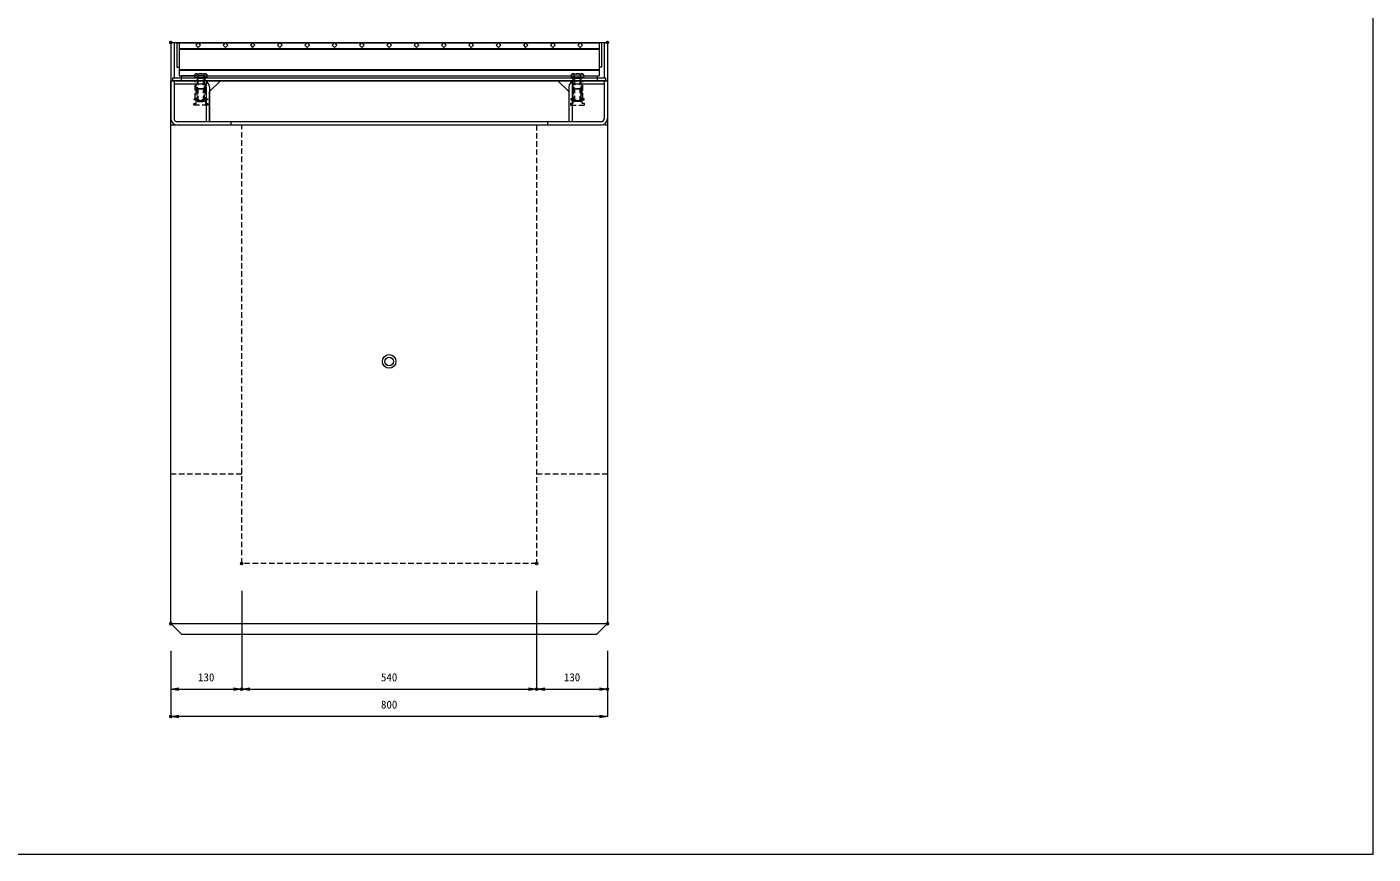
# Model space of a CAD drawing. Units: millimetres, scale not verified. Extents: x -4245 to -355, y 614 to 3454.
# Drawn here: x -2821 to -355, y 614 to 2129 of the extents above; entities that cross this region are included whole.
import ezdxf
from ezdxf.enums import TextEntityAlignment as Align

# ---------------------------------------------------------------- set-up
doc = ezdxf.new("R2010")
doc.units = ezdxf.units.MM
doc.header["$LTSCALE"] = 20
doc.header["$PDMODE"] = 32
doc.header["$PDSIZE"] = 4
doc.linetypes.add('USER1', pattern=[0.75, 0.5, -0.25])
for name, color, linetype, lineweight in [('0-1_TITLE', 7, 'Continuous', 18), ('0-3_KIJUN', 7, 'Continuous', 18), ('0-5_SUNPO', 3, 'Continuous', 18), ('0-6_UKEWAKU', 4, 'Continuous', 18), ('0-7_GRE', 5, 'Continuous', 18), ('0-9__0-0_0', 7, 'Continuous', 18)]:
    doc.layers.add(name, color=color, linetype=linetype, lineweight=lineweight)
doc.layers.add('0-A__0-2_DEFPOINTS', color=7, linetype='Continuous')
doc.styles.add('ＭＳ ゴシック', font='')
doc.styles.get('ＭＳ ゴシック').set_extended_font_data('MS Gothic')

# ---------------------------------------------------------------- blocks, each defined once
blk = doc.blocks.new('W1-2_INST_C')
at = {"layer": '0-3_KIJUN', "linetype": 'USER1'}
for p, q in [((-8.23, -15), (-8.23, 0)), ((8.22, -15), (8.22, 0))]:
    blk.add_line(p, q, dxfattribs=at)
for points in [[(10, 0), (-10, 0), (-10, -33), (-12, -33), (-12, -35), (12, -35), (12, -33), (10, -33)], [(8.22, -15), (-8.23, -15), (-8.23, -41.5), (-12.75, -41.5), (-12.75, -45), (12.75, -45), (12.75, -41.5), (8.22, -41.5)], [(-6, -15), (6, -15), (6, -38), (-6, -38)]]:
    blk.add_lwpolyline(points, close=True, dxfattribs=at)
blk = doc.blocks.new('_OPEN')
at = {"layer": '0-9__0-0_0'}
blk.add_line((0, 0), (-1, 0), dxfattribs=at)
blk.add_lwpolyline([(-1, 0.167), (0, 0), (-1, -0.167)], dxfattribs=at)
blk = doc.blocks.new('_D12')
at = {"layer": '0-5_SUNPO'}
for p, q in [((1817.95, 759.88), (1817.95, 579.88)), ((1687.95, 649.88), (1687.95, 579.88)), ((1702.95, 579.88), (1802.95, 579.88))]:
    blk.add_line(p, q, dxfattribs=at)
at = {"layer": '0-A__0-2_DEFPOINTS'}
for p in [(1817.95, 809.88), (1687.95, 699.88), (1817.95, 579.88)]:
    blk.add_point(p, dxfattribs=at)
at = {"layer": '0-5_SUNPO', "xscale": 15, "yscale": 15, "rotation": 180}
blk.add_blockref('_OPEN', (1687.95, 579.88), dxfattribs=at)
at = {"layer": '0-5_SUNPO', "xscale": 15, "yscale": 15}
blk.add_blockref('_OPEN', (1817.95, 579.88), dxfattribs=at)
at = {"layer": '0-5_SUNPO', "color": 7, "style": 'ＭＳ ゴシック'}
blk.add_text('130', height=14.66, dxfattribs=at).set_placement((1737.95, 589.88), align=Align.BOTTOM_LEFT)
blk = doc.blocks.new('_D13')
at = {"layer": '0-5_SUNPO'}
for p, q in [((1817.95, 759.88), (1817.95, 579.88)), ((2357.95, 759.88), (2357.95, 579.88)), ((1832.95, 579.88), (2342.95, 579.88))]:
    blk.add_line(p, q, dxfattribs=at)
at = {"layer": '0-A__0-2_DEFPOINTS'}
for p in [(1817.95, 809.88), (2357.95, 809.88), (2357.95, 579.88)]:
    blk.add_point(p, dxfattribs=at)
at = {"layer": '0-5_SUNPO', "xscale": 15, "yscale": 15, "rotation": 180}
blk.add_blockref('_OPEN', (1817.95, 579.88), dxfattribs=at)
at = {"layer": '0-5_SUNPO', "xscale": 15, "yscale": 15}
blk.add_blockref('_OPEN', (2357.95, 579.88), dxfattribs=at)
at = {"layer": '0-5_SUNPO', "color": 7, "style": 'ＭＳ ゴシック'}
blk.add_text('540', height=14.66, dxfattribs=at).set_placement((2072.95, 589.88), align=Align.BOTTOM_LEFT)
blk = doc.blocks.new('_D14')
at = {"layer": '0-5_SUNPO'}
for p, q in [((2357.95, 759.88), (2357.95, 579.88)), ((2487.95, 649.88), (2487.95, 579.88)), ((2372.95, 579.88), (2472.95, 579.88))]:
    blk.add_line(p, q, dxfattribs=at)
at = {"layer": '0-A__0-2_DEFPOINTS'}
for p in [(2357.95, 809.88), (2487.95, 699.88), (2487.95, 579.88)]:
    blk.add_point(p, dxfattribs=at)
at = {"layer": '0-5_SUNPO', "xscale": 15, "yscale": 15, "rotation": 180}
blk.add_blockref('_OPEN', (2357.95, 579.88), dxfattribs=at)
at = {"layer": '0-5_SUNPO', "xscale": 15, "yscale": 15}
blk.add_blockref('_OPEN', (2487.95, 579.88), dxfattribs=at)
at = {"layer": '0-5_SUNPO', "color": 7, "style": 'ＭＳ ゴシック'}
blk.add_text('130', height=14.66, dxfattribs=at).set_placement((2407.95, 589.88), align=Align.BOTTOM_LEFT)
blk = doc.blocks.new('_D15')
at = {"layer": '0-5_SUNPO'}
for p, q in [((1687.95, 649.88), (1687.95, 529.88)), ((2487.95, 649.88), (2487.95, 529.88)), ((2472.95, 529.88), (1702.95, 529.88))]:
    blk.add_line(p, q, dxfattribs=at)
at = {"layer": '0-A__0-2_DEFPOINTS'}
for p in [(1687.95, 699.88), (2487.95, 699.88), (1687.95, 529.88)]:
    blk.add_point(p, dxfattribs=at)
at = {"layer": '0-5_SUNPO', "xscale": 15, "yscale": 15, "rotation": 180}
blk.add_blockref('_OPEN', (1687.95, 529.88), dxfattribs=at)
at = {"layer": '0-5_SUNPO', "xscale": 15, "yscale": 15}
blk.add_blockref('_OPEN', (2487.95, 529.88), dxfattribs=at)
at = {"layer": '0-5_SUNPO', "color": 7, "style": 'ＭＳ ゴシック'}
blk.add_text('800', height=14.66, dxfattribs=at).set_placement((2072.95, 539.88), align=Align.BOTTOM_LEFT)
blk = doc.blocks.new('M16_insert')
at = {"layer": '0-3_KIJUN', "color": 3}
for radius in [12.5, 8]:
    blk.add_circle((0, 0), radius, dxfattribs=at)
blk = doc.blocks.new('_D59')
at = {"layer": '0-5_SUNPO'}
for p, q in [((1687.95, 1813.88), (1687.95, 1864.88)), ((1702.95, 1864.88), (2472.95, 1864.88)), ((2487.95, 1813.88), (2487.95, 1864.88))]:
    blk.add_line(p, q, dxfattribs=at)
at = {"layer": '0-A__0-2_DEFPOINTS'}
for p in [(2487.95, 1864.88), (1687.95, 1763.88), (2487.95, 1763.88)]:
    blk.add_point(p, dxfattribs=at)
at = {"layer": '0-5_SUNPO', "xscale": 15, "yscale": 15, "rotation": 180}
blk.add_blockref('_OPEN', (1687.95, 1864.88), dxfattribs=at)
at = {"layer": '0-5_SUNPO', "xscale": 15, "yscale": 15}
blk.add_blockref('_OPEN', (2487.95, 1864.88), dxfattribs=at)
at = {"layer": '0-5_SUNPO', "color": 7, "style": 'ＭＳ ゴシック'}
blk.add_text('800', height=14.66, dxfattribs=at).set_placement((2072.95, 1874.88), align=Align.BOTTOM_LEFT)
blk = doc.blocks.new('A$C633F5666')
at = {"layer": '0-3_KIJUN', "color": 3}
for p, q in [((-9.22, 50.5), (9.22, 50.5)), ((-5.47, 43.5), (-5.47, 49.5)), ((5.5, 43.5), (5.5, 49.5)), ((-15, 43.5), (15, 43.5)), ((-15, 42.5), (-15, 43.5)), ((15, 42.5), (-15, 42.5)), ((10.95, 43.5), (-10.95, 43.5)), ((15, 43.5), (15, 42.5))]:
    blk.add_line(p, q, dxfattribs=at)
at = {"layer": '0-3_KIJUN', "color": 3, "linetype": 'USER1'}
for p, q in [((-6, 42.5), (6, 42.5)), ((-6, 1), (-6, 42.5)), ((-5, 0), (-5, 42.5)), ((5, 0), (5, 42.5)), ((6, 42.5), (6, 1)), ((-5, 0), (-6, 1)), ((6, 1), (-6, 1)), ((5, 0), (-5, 0)), ((6, 1), (5, 0))]:
    blk.add_line(p, q, dxfattribs=at)
at = {"layer": '0-3_KIJUN', "color": 3}
for points in [[(-10.95, 43.5), (-10.95, 49.5), (-9.22, 50.5)], [(9.22, 50.5), (10.95, 49.5), (10.95, 43.5)]]:
    blk.add_lwpolyline(points, dxfattribs=at)
for centre, radius, start, end in [((-8.21, 46.24), 4.26, 49.93201, 130.06799), ((0.02, 34.96), 15.54, 69.33427, 110.66573), ((8.23, 46.29), 4.21, 49.666, 130.334)]:
    blk.add_arc(centre, radius, start, end, dxfattribs=at)
blk = doc.blocks.new('A$C19552AE2')
at = {"layer": '0-7_GRE'}
for p, q in [((0, 0), (0, -44)), ((0, 0), (4.5, 0)), ((4.5, 0), (4.5, -44)), ((4.5, 0), (4.5, -60)), ((4.5, 0), (773.5, 0)), ((39, 0), (34.76, -4.24)), ((43.24, -4.24), (39, 0)), ((89, 0), (84.76, -4.24)), ((93.24, -4.24), (89, 0)), ((139, 0), (134.76, -4.24)), ((143.24, -4.24), (139, 0)), ((189, 0), (184.76, -4.24)), ((193.24, -4.24), (189, 0)), ((239, 0), (234.76, -4.24)), ((243.24, -4.24), (239, 0)), ((289, 0), (284.76, -4.24)), ((293.24, -4.24), (289, 0)), ((339, 0), (334.76, -4.24)), ((343.24, -4.24), (339, 0)), ((389, 0), (384.76, -4.24)), ((393.24, -4.24), (389, 0)), ((439, 0), (434.76, -4.24)), ((443.24, -4.24), (439, 0)), ((489, 0), (484.76, -4.24)), ((493.24, -4.24), (489, 0)), ((539, 0), (534.76, -4.24)), ((543.24, -4.24), (539, 0)), ((589, 0), (584.76, -4.24)), ((593.24, -4.24), (589, 0)), ((639, 0), (634.76, -4.24)), ((643.24, -4.24), (639, 0)), ((689, 0), (684.76, -4.24)), ((693.24, -4.24), (689, 0)), ((739, 0), (734.76, -4.24)), ((743.24, -4.24), (739, 0)), ((773.5, 0), (773.5, -44)), ((778, 0), (773.5, 0)), ((773.5, 0), (773.5, -60)), ((778, 0), (778, -44)), ((4.5, -10), (773.5, -10)), ((4.5, -11.5), (773.5, -11.5)), ((34.76, -4.24), (39, -8.49)), ((39, -8.49), (43.24, -4.24)), ((84.76, -4.24), (89, -8.49)), ((89, -8.49), (93.24, -4.24)), ((134.76, -4.24), (139, -8.49)), ((139, -8.49), (143.24, -4.24)), ((184.76, -4.24), (189, -8.49)), ((189, -8.49), (193.24, -4.24)), ((234.76, -4.24), (239, -8.49)), ((239, -8.49), (243.24, -4.24)), ((284.76, -4.24), (289, -8.49)), ((289, -8.49), (293.24, -4.24)), ((334.76, -4.24), (339, -8.49)), ((339, -8.49), (343.24, -4.24)), ((384.76, -4.24), (389, -8.49)), ((389, -8.49), (393.24, -4.24)), ((434.76, -4.24), (439, -8.49)), ((439, -8.49), (443.24, -4.24)), ((484.76, -4.24), (489, -8.49)), ((489, -8.49), (493.24, -4.24)), ((534.76, -4.24), (539, -8.49)), ((539, -8.49), (543.24, -4.24)), ((584.76, -4.24), (589, -8.49)), ((589, -8.49), (593.24, -4.24)), ((634.76, -4.24), (639, -8.49)), ((639, -8.49), (643.24, -4.24)), ((684.76, -4.24), (689, -8.49)), ((689, -8.49), (693.24, -4.24)), ((734.76, -4.24), (739, -8.49)), ((739, -8.49), (743.24, -4.24)), ((0, -44), (4.5, -44)), ((4.5, -48.5), (773.5, -48.5)), ((778, -44), (773.5, -44)), ((4.5, -50), (773.5, -50)), ((4.5, -60), (773.5, -60)), ((726, -60), (770, -60)), ((726, -69), (726, -60)), ((770, -69), (726, -69)), ((770, -60), (770, -69))]:
    blk.add_line(p, q, dxfattribs=at)
blk.add_lwpolyline([(8, -60), (8, -69), (52, -69), (52, -60)], close=True, dxfattribs=at)
blk = doc.blocks.new('A$C31F742CF')
at = {"layer": '0-6_UKEWAKU'}
for p, q in [((0, 0), (800, 0)), ((0, 0), (0, -139)), ((6, 0), (6, -65.5)), ((794, 0), (794, -65.5)), ((800, 0), (800, -139)), ((0, -70), (59, -70)), ((797, -65.5), (3, -65.5)), ((3, -65.5), (3, -70)), ((797, -70), (3, -70)), ((6, -70), (6, -139)), ((71, -90), (91, -70)), ((91, -70), (709, -70)), ((709, -70), (729, -90)), ((741, -70), (800, -70)), ((794, -70), (794, -139)), ((797, -70), (797, -65.5)), ((6, -76), (59, -76)), ((65, -82), (65, -145)), ((71, -82), (71, -145)), ((71, -145), (71, -90)), ((729, -82), (729, -145)), ((729, -90), (729, -145)), ((735, -82), (735, -145)), ((741, -76), (794, -76)), ((12, -145), (788, -145)), ((110, -145), (110, -151)), ((690, -145), (690, -151)), ((12, -151), (788, -151))]:
    blk.add_line(p, q, dxfattribs=at)
for centre, radius, start, end in [((59, -82), 12, 0, 90), ((741, -82), 12, 90, 180), ((59, -82), 6, 0, 90), ((741, -82), 6, 90, 180), ((12, -139), 12, 180, 270), ((12, -139), 6, 180, 270), ((788, -139), 6, 270, 0), ((788, -139), 12, 270, 0)]:
    blk.add_arc(centre, radius, start, end, dxfattribs=at)

msp = doc.modelspace()

# ---------------------------------------------------------------- linework, layer by layer
at = {"layer": '0-1_TITLE', "color": 2}
msp.add_lwpolyline([(-4245.22, 614.26), (-355.22, 614.26), (-355.22, 3454.26), (-4245.22, 3454.26)], close=True, dxfattribs=at)
at = {"layer": '0-3_KIJUN', "linetype": 'USER1'}
for p, q in [((-2557.27, 1949.19), (-1757.27, 1949.19)), ((-2557.27, 1310.19), (-2427.27, 1310.19)), ((-1887.27, 1310.19), (-1757.27, 1310.19))]:
    msp.add_line(p, q, dxfattribs=at)
at = {"layer": '0-3_KIJUN'}
msp.add_line((-2557.27, 1036.19), (-1757.27, 1036.19), dxfattribs=at)
msp.add_lwpolyline([(-1757.27, 2030.19), (-1757.27, 1036.19), (-1777.27, 1016.19), (-2537.27, 1016.19), (-2557.27, 1036.19), (-2557.27, 2030.19)], close=True, dxfattribs=at)
at = {"layer": '0-3_KIJUN', "linetype": 'USER1'}
msp.add_lwpolyline([(-1887.27, 1949.19), (-1887.27, 1146.19), (-2427.27, 1146.19), (-2427.27, 1949.19)], dxfattribs=at)

# ---------------------------------------------------------------- block references
at = {"layer": '0-3_KIJUN'}
for name, p in [('A$C633F5666', (-2502.27, 1992.19)), ('A$C633F5666', (-1812.27, 1992.19)), ('W1-2_INST_C', (-1812.27, 2030.19)), ('W1-2_INST_C', (-1812.27, 2030.19)), ('M16_insert', (-2157.27, 1516.19))]:
    msp.add_blockref(name, p, dxfattribs=at)
at = {"layer": '0-3_KIJUN', "xscale": -1}
msp.add_blockref('W1-2_INST_C', (-2502.27, 2030.19), dxfattribs=at)
msp.add_blockref('W1-2_INST_C', (-2502.27, 2030.19), dxfattribs=at)
at = {"layer": '0-5_SUNPO'}
for name in ['_D59', '_D12', '_D13', '_D14', '_D15']:
    msp.add_blockref(name, (-4245.22, 336.31), dxfattribs=at)
at = {"layer": '0-6_UKEWAKU'}
msp.add_blockref('A$C31F742CF', (-2557.27, 2100.19), dxfattribs=at)
at = {"layer": '0-7_GRE'}
msp.add_blockref('A$C19552AE2', (-2546.27, 2099.19), dxfattribs=at)

doc.saveas('drawing.dxf')
